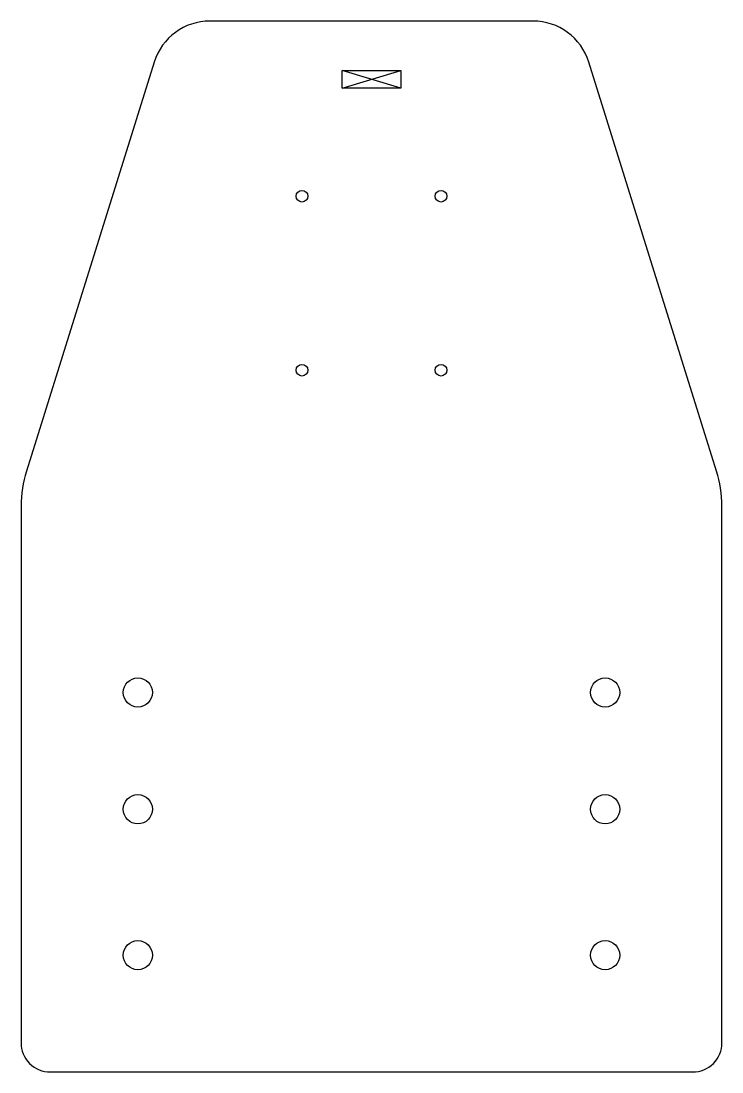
# Model space of a CAD drawing. Header units: millimetres. Extents: x -60 to 60, y -90 to 90.
import ezdxf

# ---------------------------------------------------------------- set-up
doc = ezdxf.new("R2010")
doc.units = ezdxf.units.MM
doc.layers.get('0').update_dxf_attribs({"linetype": 'CONTINUOUS'})

msp = doc.modelspace()

# ---------------------------------------------------------------- linework, layer by layer
for p, q in [((5, 78.5), (-5, 81.5)), ((-5, 78.5), (5, 81.5))]:
    msp.add_line(p, q)
msp.add_lwpolyline([(0, -90), (55, -90, 0.414214), (60, -85), (60, 6.95, 0.075866), (59.09, 12.91), (37.19, 82.98, 0.328039), (27.65, 90), (0, 90), (-27.65, 90, 0.328039), (-37.19, 82.98), (-59.09, 12.91, 0.075866), (-60, 6.95), (-60, -85, 0.414214), (-55, -90)], format="xyb", close=True)
msp.add_lwpolyline([(5, 78.5), (-5, 78.5), (-5, 81.5), (5, 81.5)], close=True)
for centre, radius in [((-11.9, 60), 1), ((11.9, 60), 1), ((-11.9, 30.2), 1), ((11.9, 30.2), 1), ((-40, -25), 2.5), ((40, -25), 2.5), ((-40, -45), 2.5), ((40, -45), 2.5), ((-40, -70), 2.5), ((40, -70), 2.5)]:
    msp.add_circle(centre, radius)

doc.saveas('drawing.dxf')
